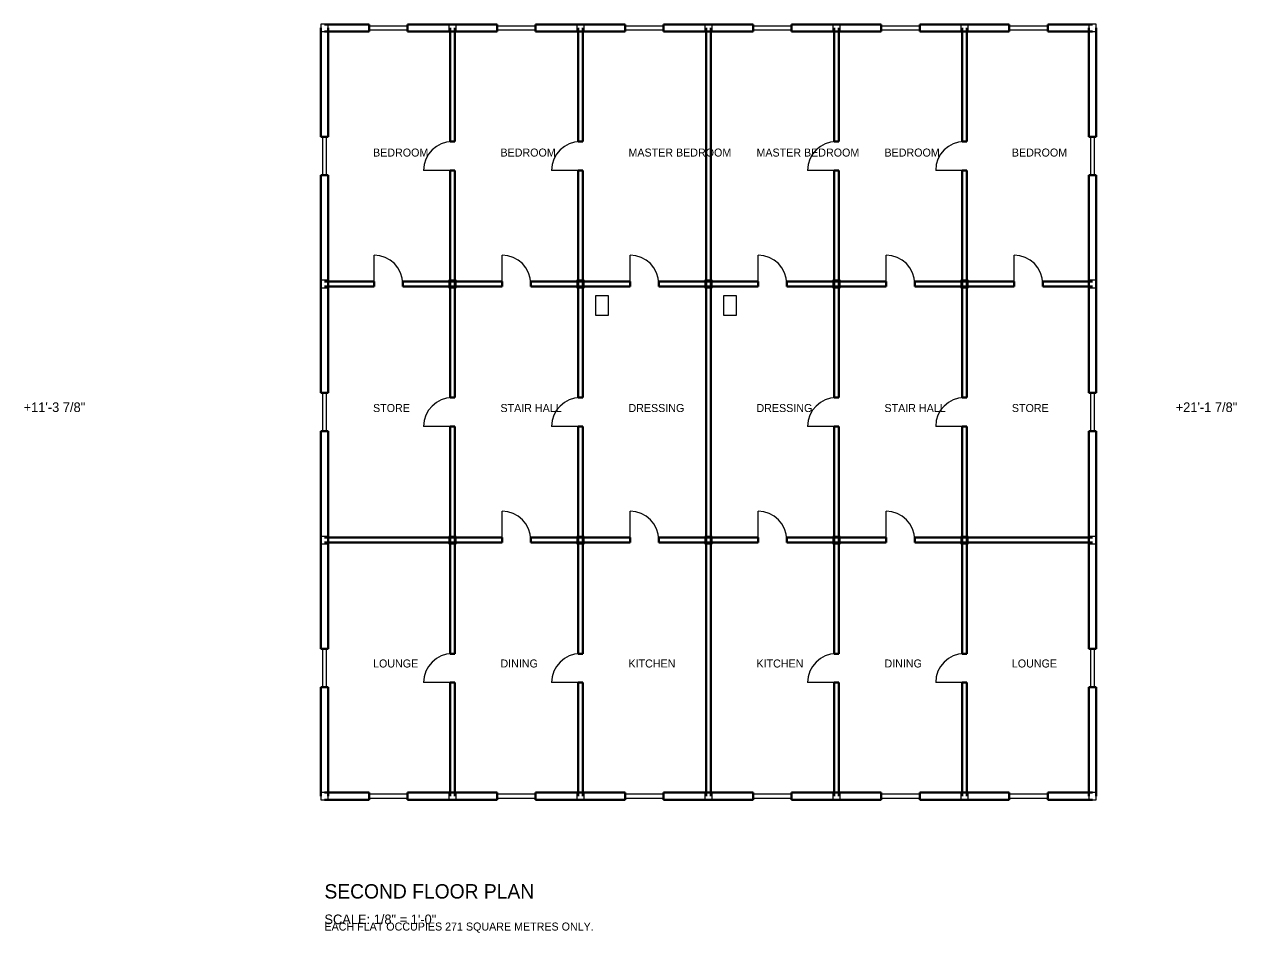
# Model space of a CAD drawing. Header units: inches. Extents: x -5 to 8278, y -168 to 949.
# Drawn here: x 2465 to 3957, y -168 to 949 of the extents above; entities that cross this region are included whole.
import ezdxf

# ---------------------------------------------------------------- set-up
doc = ezdxf.new("R2010")
doc.units = ezdxf.units.IN
for name, color, linetype in [('COLUMN', 5, 'CONTINUOUS'), ('DOOR', 3, 'CONTINUOUS'), ('SANITARY', 7, 'CONTINUOUS'), ('TEXT', 6, 'CONTINUOUS'), ('WALL', 4, 'CONTINUOUS'), ('WIND', 2, 'CONTINUOUS')]:
    doc.layers.add(name, color=color, linetype=linetype)

msp = doc.modelspace()

# ---------------------------------------------------------------- linework, layer by layer
at = {"layer": 'COLUMN'}
for points in [[(2830.1181, 940.3543), (2839.1732, 940.3543), (2839.1732, 949.4094), (2830.1181, 949.4094)], [(2987.5984, 940.3543), (2996.6535, 940.3543), (2996.6535, 949.4094), (2987.5984, 949.4094)], [(3145.0787, 940.3543), (3154.1339, 940.3543), (3154.1339, 949.4094), (3145.0787, 949.4094)], [(3302.5591, 940.3543), (3311.6142, 940.3543), (3311.6142, 949.4094), (3302.5591, 949.4094)], [(3460.0394, 940.3543), (3469.0945, 940.3543), (3469.0945, 949.4094), (3460.0394, 949.4094)], [(3617.5197, 940.3543), (3626.5748, 940.3543), (3626.5748, 949.4094), (3617.5197, 949.4094)], [(3775, 940.3543), (3784.0551, 940.3543), (3784.0551, 949.4094), (3775, 949.4094)], [(2830.1181, 625.3937), (2839.1732, 625.3937), (2839.1732, 634.4488), (2830.1181, 634.4488)], [(2987.5984, 625.3937), (2996.6535, 625.3937), (2996.6535, 634.4488), (2987.5984, 634.4488)], [(3145.0787, 625.3937), (3154.1339, 625.3937), (3154.1339, 634.4488), (3145.0787, 634.4488)], [(3302.5591, 625.3937), (3311.6142, 625.3937), (3311.6142, 634.4488), (3302.5591, 634.4488)], [(3460.0394, 625.3937), (3469.0945, 625.3937), (3469.0945, 634.4488), (3460.0394, 634.4488)], [(3617.5197, 625.3937), (3626.5748, 625.3937), (3626.5748, 634.4488), (3617.5197, 634.4488)], [(3775, 625.3937), (3784.0551, 625.3937), (3784.0551, 634.4488), (3775, 634.4488)], [(2830.1181, 310.4331), (2839.1732, 310.4331), (2839.1732, 319.4882), (2830.1181, 319.4882)], [(2987.5984, 310.4331), (2996.6535, 310.4331), (2996.6535, 319.4882), (2987.5984, 319.4882)], [(3145.0787, 310.4331), (3154.1339, 310.4331), (3154.1339, 319.4882), (3145.0787, 319.4882)], [(3302.5591, 310.4331), (3311.6142, 310.4331), (3311.6142, 319.4882), (3302.5591, 319.4882)], [(3460.0394, 310.4331), (3469.0945, 310.4331), (3469.0945, 319.4882), (3460.0394, 319.4882)], [(3617.5197, 310.4331), (3626.5748, 310.4331), (3626.5748, 319.4882), (3617.5197, 319.4882)], [(3775, 310.4331), (3784.0551, 310.4331), (3784.0551, 319.4882), (3775, 319.4882)], [(2830.1181, -4.5276), (2839.1732, -4.5276), (2839.1732, 4.5276), (2830.1181, 4.5276)], [(2987.5984, -4.5276), (2996.6535, -4.5276), (2996.6535, 4.5276), (2987.5984, 4.5276)], [(3145.0787, -4.5276), (3154.1339, -4.5276), (3154.1339, 4.5276), (3145.0787, 4.5276)], [(3302.5591, -4.5276), (3311.6142, -4.5276), (3311.6142, 4.5276), (3302.5591, 4.5276)], [(3460.0394, -4.5276), (3469.0945, -4.5276), (3469.0945, 4.5276), (3460.0394, 4.5276)], [(3617.5197, -4.5276), (3626.5748, -4.5276), (3626.5748, 4.5276), (3617.5197, 4.5276)], [(3775, -4.5276), (3784.0551, -4.5276), (3784.0551, 4.5276), (3775, 4.5276)]]:
    msp.add_lwpolyline(points, close=True, dxfattribs=at)
at = {"layer": 'DOOR'}
for p, q in [((2992.126, 769.685), (2956.6929, 769.685)), ((3149.6063, 769.685), (3114.1732, 769.685)), ((3464.5669, 769.685), (3429.1339, 769.685)), ((3622.0472, 769.685), (3586.6142, 769.685)), ((2895.6693, 629.9213), (2895.6693, 665.3543)), ((3053.1496, 629.9213), (3053.1496, 665.3543)), ((3210.6299, 629.9213), (3210.6299, 665.3543)), ((3368.1102, 629.9213), (3368.1102, 665.3543)), ((3525.5906, 629.9213), (3525.5906, 665.3543)), ((3683.0709, 629.9213), (3683.0709, 665.3543)), ((2992.126, 454.7244), (2956.6929, 454.7244)), ((3149.6063, 454.7244), (3114.1732, 454.7244)), ((3464.5669, 454.7244), (3429.1339, 454.7244)), ((3622.0472, 454.7244), (3586.6142, 454.7244)), ((3053.1496, 314.9606), (3053.1496, 350.3937)), ((3210.6299, 314.9606), (3210.6299, 350.3937)), ((3368.1102, 314.9606), (3368.1102, 350.3937)), ((3525.5906, 314.9606), (3525.5906, 350.3937)), ((2992.126, 139.7638), (2956.6929, 139.7638)), ((3149.6063, 139.7638), (3114.1732, 139.7638)), ((3464.5669, 139.7638), (3429.1339, 139.7638)), ((3622.0472, 139.7638), (3586.6142, 139.7638))]:
    msp.add_line(p, q, dxfattribs=at)
for centre, start, end in [((2992.126, 769.685), 90, 180), ((3149.6063, 769.685), 90, 180), ((3464.5669, 769.685), 90, 180), ((3622.0472, 769.685), 90, 180), ((2895.6693, 629.9213), 0, 90), ((3053.1496, 629.9213), 0, 90), ((3210.6299, 629.9213), 0, 90), ((3368.1102, 629.9213), 0, 90), ((3525.5906, 629.9213), 0, 90), ((3683.0709, 629.9213), 0, 90), ((2992.126, 454.7244), 90, 180), ((3149.6063, 454.7244), 90, 180), ((3464.5669, 454.7244), 90, 180), ((3622.0472, 454.7244), 90, 180), ((3053.1496, 314.9606), 0, 90), ((3210.6299, 314.9606), 0, 90), ((3368.1102, 314.9606), 0, 90), ((3525.5906, 314.9606), 0, 90), ((2992.126, 139.7638), 90, 180), ((3149.6063, 139.7638), 90, 180), ((3464.5669, 139.7638), 90, 180), ((3622.0472, 139.7638), 90, 180)]:
    msp.add_arc(centre, 35.4331, start, end, dxfattribs=at)
at = {"layer": 'SANITARY'}
for points in [[(3168.3071, 591.5354), (3184.0551, 591.5354), (3184.0551, 615.1575), (3168.3071, 615.1575)], [(3325.7874, 591.5354), (3341.5354, 591.5354), (3341.5354, 615.1575), (3325.7874, 615.1575)]]:
    msp.add_lwpolyline(points, close=True, dxfattribs=at)
at = {"layer": 'WALL', "lineweight": 50}
for p, q in [((2830.2165, 811.0236), (2830.2165, 944.8819)), ((2889.7638, 949.311), (2834.6457, 949.311)), ((2834.6457, 940.4528), (2889.7638, 940.4528)), ((2839.0748, 944.8819), (2839.0748, 811.0236)), ((2889.7638, 940.4528), (2889.7638, 949.311)), ((2992.126, 949.311), (2937.0079, 949.311)), ((2937.0079, 940.4528), (2937.0079, 949.311)), ((2937.0079, 940.4528), (2992.126, 940.4528)), ((2989.1732, 805.1181), (2989.1732, 944.8819)), ((3047.2441, 949.311), (2992.126, 949.311)), ((2992.126, 940.4528), (3047.2441, 940.4528)), ((2995.0787, 944.8819), (2995.0787, 805.1181)), ((3047.2441, 940.4528), (3047.2441, 949.311)), ((3149.6063, 949.311), (3094.4882, 949.311)), ((3094.4882, 940.4528), (3094.4882, 949.311)), ((3094.4882, 940.4528), (3149.6063, 940.4528)), ((3146.6535, 805.1181), (3146.6535, 944.8819)), ((3204.7244, 949.311), (3149.6063, 949.311)), ((3149.6063, 940.4528), (3204.7244, 940.4528)), ((3152.5591, 944.8819), (3152.5591, 805.1181)), ((3204.7244, 940.4528), (3204.7244, 949.311)), ((3307.0866, 949.311), (3251.9685, 949.311)), ((3251.9685, 940.4528), (3251.9685, 949.311)), ((3251.9685, 940.4528), (3307.0866, 940.4528)), ((3304.1339, 629.9213), (3304.1339, 944.8819)), ((3362.2047, 949.311), (3307.0866, 949.311)), ((3307.0866, 940.4528), (3362.2047, 940.4528)), ((3310.0394, 944.8819), (3310.0394, 629.9213)), ((3362.2047, 940.4528), (3362.2047, 949.311)), ((3464.5669, 949.311), (3409.4488, 949.311)), ((3409.4488, 940.4528), (3409.4488, 949.311)), ((3409.4488, 940.4528), (3464.5669, 940.4528)), ((3461.6142, 805.1181), (3461.6142, 944.8819)), ((3519.685, 949.311), (3464.5669, 949.311)), ((3464.5669, 940.4528), (3519.685, 940.4528)), ((3467.5197, 944.8819), (3467.5197, 805.1181)), ((3519.685, 940.4528), (3519.685, 949.311)), ((3622.0472, 949.311), (3566.9291, 949.311)), ((3566.9291, 940.4528), (3566.9291, 949.311)), ((3566.9291, 940.4528), (3622.0472, 940.4528)), ((3619.0945, 805.1181), (3619.0945, 944.8819)), ((3677.1654, 949.311), (3622.0472, 949.311)), ((3622.0472, 940.4528), (3677.1654, 940.4528)), ((3625, 944.8819), (3625, 805.1181)), ((3677.1654, 940.4528), (3677.1654, 949.311)), ((3779.5276, 949.311), (3724.4094, 949.311)), ((3724.4094, 940.4528), (3724.4094, 949.311)), ((3724.4094, 940.4528), (3779.5276, 940.4528)), ((3775.0984, 811.0236), (3775.0984, 944.8819)), ((3783.9567, 944.8819), (3783.9567, 811.0236)), ((2830.2165, 811.0236), (2839.0748, 811.0236)), ((3775.0984, 811.0236), (3783.9567, 811.0236)), ((2989.1732, 805.1181), (2995.0787, 805.1181)), ((3146.6535, 805.1181), (3152.5591, 805.1181)), ((3461.6142, 805.1181), (3467.5197, 805.1181)), ((3619.0945, 805.1181), (3625, 805.1181)), ((2830.2165, 629.9213), (2830.2165, 763.7795)), ((2830.2165, 763.7795), (2839.0748, 763.7795)), ((2839.0748, 763.7795), (2839.0748, 629.9213)), ((2989.1732, 629.9213), (2989.1732, 769.685)), ((2989.1732, 769.685), (2995.0787, 769.685)), ((2995.0787, 769.685), (2995.0787, 629.9213)), ((3146.6535, 629.9213), (3146.6535, 769.685)), ((3146.6535, 769.685), (3152.5591, 769.685)), ((3152.5591, 769.685), (3152.5591, 629.9213)), ((3461.6142, 629.9213), (3461.6142, 769.685)), ((3461.6142, 769.685), (3467.5197, 769.685)), ((3467.5197, 769.685), (3467.5197, 629.9213)), ((3619.0945, 629.9213), (3619.0945, 769.685)), ((3619.0945, 769.685), (3625, 769.685)), ((3625, 769.685), (3625, 629.9213)), ((3775.0984, 629.9213), (3775.0984, 763.7795)), ((3775.0984, 763.7795), (3783.9567, 763.7795)), ((3783.9567, 763.7795), (3783.9567, 629.9213)), ((2830.2165, 496.063), (2830.2165, 629.9213)), ((2895.6693, 632.874), (2834.6457, 632.874)), ((2834.6457, 626.9685), (2895.6693, 626.9685)), ((2839.0748, 629.9213), (2839.0748, 496.063)), ((2895.6693, 626.9685), (2895.6693, 632.874)), ((2992.126, 632.874), (2931.1024, 632.874)), ((2931.1024, 626.9685), (2931.1024, 632.874)), ((2931.1024, 626.9685), (2992.126, 626.9685)), ((2989.1732, 490.1575), (2989.1732, 629.9213)), ((3053.1496, 632.874), (2992.126, 632.874)), ((2992.126, 626.9685), (3053.1496, 626.9685)), ((2995.0787, 629.9213), (2995.0787, 490.1575)), ((3053.1496, 626.9685), (3053.1496, 632.874)), ((3149.6063, 632.874), (3088.5827, 632.874)), ((3088.5827, 626.9685), (3088.5827, 632.874)), ((3088.5827, 626.9685), (3149.6063, 626.9685)), ((3146.6535, 490.1575), (3146.6535, 629.9213)), ((3210.6299, 632.874), (3149.6063, 632.874)), ((3149.6063, 626.9685), (3210.6299, 626.9685)), ((3152.5591, 629.9213), (3152.5591, 490.1575)), ((3210.6299, 626.9685), (3210.6299, 632.874)), ((3307.0866, 632.874), (3246.063, 632.874)), ((3246.063, 626.9685), (3246.063, 632.874)), ((3246.063, 626.9685), (3307.0866, 626.9685)), ((3304.1339, 314.9606), (3304.1339, 629.9213)), ((3368.1102, 632.874), (3307.0866, 632.874)), ((3307.0866, 626.9685), (3368.1102, 626.9685)), ((3310.0394, 629.9213), (3310.0394, 314.9606)), ((3368.1102, 626.9685), (3368.1102, 632.874)), ((3464.5669, 632.874), (3403.5433, 632.874)), ((3403.5433, 626.9685), (3403.5433, 632.874)), ((3403.5433, 626.9685), (3464.5669, 626.9685)), ((3461.6142, 490.1575), (3461.6142, 629.9213)), ((3525.5906, 632.874), (3464.5669, 632.874)), ((3464.5669, 626.9685), (3525.5906, 626.9685)), ((3467.5197, 629.9213), (3467.5197, 490.1575)), ((3525.5906, 626.9685), (3525.5906, 632.874)), ((3622.0472, 632.874), (3561.0236, 632.874)), ((3561.0236, 626.9685), (3561.0236, 632.874)), ((3561.0236, 626.9685), (3622.0472, 626.9685)), ((3619.0945, 490.1575), (3619.0945, 629.9213)), ((3683.0709, 632.874), (3622.0472, 632.874)), ((3622.0472, 626.9685), (3683.0709, 626.9685)), ((3625, 629.9213), (3625, 490.1575)), ((3683.0709, 626.9685), (3683.0709, 632.874)), ((3779.5276, 632.874), (3718.5039, 632.874)), ((3718.5039, 626.9685), (3718.5039, 632.874)), ((3718.5039, 626.9685), (3779.5276, 626.9685)), ((3775.0984, 496.063), (3775.0984, 629.9213)), ((3783.9567, 629.9213), (3783.9567, 496.063)), ((2830.2165, 496.063), (2839.0748, 496.063)), ((3775.0984, 496.063), (3783.9567, 496.063)), ((2989.1732, 490.1575), (2995.0787, 490.1575)), ((3146.6535, 490.1575), (3152.5591, 490.1575)), ((3461.6142, 490.1575), (3467.5197, 490.1575)), ((3619.0945, 490.1575), (3625, 490.1575)), ((2830.2165, 314.9606), (2830.2165, 448.8189)), ((2830.2165, 448.8189), (2839.0748, 448.8189)), ((2839.0748, 448.8189), (2839.0748, 314.9606)), ((2989.1732, 314.9606), (2989.1732, 454.7244)), ((2989.1732, 454.7244), (2995.0787, 454.7244)), ((2995.0787, 454.7244), (2995.0787, 314.9606)), ((3146.6535, 314.9606), (3146.6535, 454.7244)), ((3146.6535, 454.7244), (3152.5591, 454.7244)), ((3152.5591, 454.7244), (3152.5591, 314.9606)), ((3461.6142, 314.9606), (3461.6142, 454.7244)), ((3461.6142, 454.7244), (3467.5197, 454.7244)), ((3467.5197, 454.7244), (3467.5197, 314.9606)), ((3619.0945, 314.9606), (3619.0945, 454.7244)), ((3619.0945, 454.7244), (3625, 454.7244)), ((3625, 454.7244), (3625, 314.9606)), ((3775.0984, 314.9606), (3775.0984, 448.8189)), ((3775.0984, 448.8189), (3783.9567, 448.8189)), ((3783.9567, 448.8189), (3783.9567, 314.9606)), ((2830.2165, 181.1024), (2830.2165, 314.9606)), ((2992.126, 317.9134), (2834.6457, 317.9134)), ((2839.0748, 314.9606), (2839.0748, 181.1024)), ((2989.1732, 175.1969), (2989.1732, 314.9606)), ((3053.1496, 317.9134), (2992.126, 317.9134)), ((2995.0787, 314.9606), (2995.0787, 175.1969)), ((3053.1496, 312.0079), (3053.1496, 317.9134)), ((3149.6063, 317.9134), (3088.5827, 317.9134)), ((3088.5827, 312.0079), (3088.5827, 317.9134)), ((3146.6535, 175.1969), (3146.6535, 314.9606)), ((3210.6299, 317.9134), (3149.6063, 317.9134)), ((3152.5591, 314.9606), (3152.5591, 175.1969)), ((3210.6299, 312.0079), (3210.6299, 317.9134)), ((3307.0866, 317.9134), (3246.063, 317.9134)), ((3246.063, 312.0079), (3246.063, 317.9134)), ((3304.1339, 0), (3304.1339, 314.9606)), ((3368.1102, 317.9134), (3307.0866, 317.9134)), ((3310.0394, 314.9606), (3310.0394, 0)), ((3368.1102, 312.0079), (3368.1102, 317.9134)), ((3464.5669, 317.9134), (3403.5433, 317.9134)), ((3403.5433, 312.0079), (3403.5433, 317.9134)), ((3461.6142, 175.1969), (3461.6142, 314.9606)), ((3525.5906, 317.9134), (3464.5669, 317.9134)), ((3467.5197, 314.9606), (3467.5197, 175.1969)), ((3525.5906, 312.0079), (3525.5906, 317.9134)), ((3622.0472, 317.9134), (3561.0236, 317.9134)), ((3561.0236, 312.0079), (3561.0236, 317.9134)), ((3619.0945, 175.1969), (3619.0945, 314.9606)), ((3779.5276, 317.9134), (3622.0472, 317.9134)), ((3625, 314.9606), (3625, 175.1969)), ((3775.0984, 181.1024), (3775.0984, 314.9606)), ((3783.9567, 314.9606), (3783.9567, 181.1024)), ((2834.6457, 312.0079), (2992.126, 312.0079)), ((2992.126, 312.0079), (3053.1496, 312.0079)), ((3088.5827, 312.0079), (3149.6063, 312.0079)), ((3149.6063, 312.0079), (3210.6299, 312.0079)), ((3246.063, 312.0079), (3307.0866, 312.0079)), ((3307.0866, 312.0079), (3368.1102, 312.0079)), ((3403.5433, 312.0079), (3464.5669, 312.0079)), ((3464.5669, 312.0079), (3525.5906, 312.0079)), ((3561.0236, 312.0079), (3622.0472, 312.0079)), ((3622.0472, 312.0079), (3779.5276, 312.0079)), ((2830.2165, 181.1024), (2839.0748, 181.1024)), ((3775.0984, 181.1024), (3783.9567, 181.1024)), ((2989.1732, 175.1969), (2995.0787, 175.1969)), ((3146.6535, 175.1969), (3152.5591, 175.1969)), ((3461.6142, 175.1969), (3467.5197, 175.1969)), ((3619.0945, 175.1969), (3625, 175.1969)), ((2989.1732, 0), (2989.1732, 139.7638)), ((2989.1732, 139.7638), (2995.0787, 139.7638)), ((2995.0787, 139.7638), (2995.0787, 0)), ((3146.6535, 0), (3146.6535, 139.7638)), ((3146.6535, 139.7638), (3152.5591, 139.7638)), ((3152.5591, 139.7638), (3152.5591, 0)), ((3461.6142, 0), (3461.6142, 139.7638)), ((3461.6142, 139.7638), (3467.5197, 139.7638)), ((3467.5197, 139.7638), (3467.5197, 0)), ((3619.0945, 0), (3619.0945, 139.7638)), ((3619.0945, 139.7638), (3625, 139.7638)), ((3625, 139.7638), (3625, 0)), ((2830.2165, 0), (2830.2165, 133.8583)), ((2830.2165, 133.8583), (2839.0748, 133.8583)), ((2839.0748, 133.8583), (2839.0748, 0)), ((3775.0984, 0), (3775.0984, 133.8583)), ((3775.0984, 133.8583), (3783.9567, 133.8583)), ((3783.9567, 133.8583), (3783.9567, 0)), ((2889.7638, 4.4291), (2834.6457, 4.4291)), ((2889.7638, -4.4291), (2889.7638, 4.4291)), ((2992.126, 4.4291), (2937.0079, 4.4291)), ((2937.0079, -4.4291), (2937.0079, 4.4291)), ((3047.2441, 4.4291), (2992.126, 4.4291)), ((3047.2441, -4.4291), (3047.2441, 4.4291)), ((3149.6063, 4.4291), (3094.4882, 4.4291)), ((3094.4882, -4.4291), (3094.4882, 4.4291)), ((3204.7244, 4.4291), (3149.6063, 4.4291)), ((3204.7244, -4.4291), (3204.7244, 4.4291)), ((3307.0866, 4.4291), (3251.9685, 4.4291)), ((3251.9685, -4.4291), (3251.9685, 4.4291)), ((3362.2047, 4.4291), (3307.0866, 4.4291)), ((3362.2047, -4.4291), (3362.2047, 4.4291)), ((3464.5669, 4.4291), (3409.4488, 4.4291)), ((3409.4488, -4.4291), (3409.4488, 4.4291)), ((3519.685, 4.4291), (3464.5669, 4.4291)), ((3519.685, -4.4291), (3519.685, 4.4291)), ((3622.0472, 4.4291), (3566.9291, 4.4291)), ((3566.9291, -4.4291), (3566.9291, 4.4291)), ((3677.1654, 4.4291), (3622.0472, 4.4291)), ((3677.1654, -4.4291), (3677.1654, 4.4291)), ((3779.5276, 4.4291), (3724.4094, 4.4291)), ((3724.4094, -4.4291), (3724.4094, 4.4291)), ((2834.6457, -4.4291), (2889.7638, -4.4291)), ((2937.0079, -4.4291), (2992.126, -4.4291)), ((2992.126, -4.4291), (3047.2441, -4.4291)), ((3094.4882, -4.4291), (3149.6063, -4.4291)), ((3149.6063, -4.4291), (3204.7244, -4.4291)), ((3251.9685, -4.4291), (3307.0866, -4.4291)), ((3307.0866, -4.4291), (3362.2047, -4.4291)), ((3409.4488, -4.4291), (3464.5669, -4.4291)), ((3464.5669, -4.4291), (3519.685, -4.4291)), ((3566.9291, -4.4291), (3622.0472, -4.4291)), ((3622.0472, -4.4291), (3677.1654, -4.4291)), ((3724.4094, -4.4291), (3779.5276, -4.4291))]:
    msp.add_line(p, q, dxfattribs=at)
at = {"layer": 'WIND'}
for points in [[(2889.7638, 942.5197), (2937.0079, 942.5197), (2937.0079, 947.2441), (2889.7638, 947.2441)], [(3047.2441, 942.5197), (3094.4882, 942.5197), (3094.4882, 947.2441), (3047.2441, 947.2441)], [(3204.7244, 942.5197), (3251.9685, 942.5197), (3251.9685, 947.2441), (3204.7244, 947.2441)], [(3362.2047, 942.5197), (3409.4488, 942.5197), (3409.4488, 947.2441), (3362.2047, 947.2441)], [(3519.685, 942.5197), (3566.9291, 942.5197), (3566.9291, 947.2441), (3519.685, 947.2441)], [(3677.1654, 942.5197), (3724.4094, 942.5197), (3724.4094, 947.2441), (3677.1654, 947.2441)], [(2832.2835, 763.7795), (2837.0079, 763.7795), (2837.0079, 811.0236), (2832.2835, 811.0236)], [(3777.1654, 763.7795), (3781.8898, 763.7795), (3781.8898, 811.0236), (3777.1654, 811.0236)], [(2832.2835, 448.8189), (2837.0079, 448.8189), (2837.0079, 496.063), (2832.2835, 496.063)], [(3777.1654, 448.8189), (3781.8898, 448.8189), (3781.8898, 496.063), (3777.1654, 496.063)], [(2832.2835, 133.8583), (2837.0079, 133.8583), (2837.0079, 181.1024), (2832.2835, 181.1024)], [(3777.1654, 133.8583), (3781.8898, 133.8583), (3781.8898, 181.1024), (3777.1654, 181.1024)], [(2889.7638, -2.3622), (2937.0079, -2.3622), (2937.0079, 2.3622), (2889.7638, 2.3622)], [(3047.2441, -2.3622), (3094.4882, -2.3622), (3094.4882, 2.3622), (3047.2441, 2.3622)], [(3204.7244, -2.3622), (3251.9685, -2.3622), (3251.9685, 2.3622), (3204.7244, 2.3622)], [(3362.2047, -2.3622), (3409.4488, -2.3622), (3409.4488, 2.3622), (3362.2047, 2.3622)], [(3519.685, -2.3622), (3566.9291, -2.3622), (3566.9291, 2.3622), (3519.685, 2.3622)], [(3677.1654, -2.3622), (3724.4094, -2.3622), (3724.4094, 2.3622), (3677.1654, 2.3622)]]:
    msp.add_lwpolyline(points, close=True, dxfattribs=at)

# ---------------------------------------------------------------- texts
at = {"layer": 'TEXT'}
for s, height, p in [('BEDROOM', 9.8425, (2894.439, 786.6634)), ('BEDROOM', 9.8425, (3051.1811, 786.6634)), ('MASTER BEDROOM', 9.8425, (3208.6614, 786.6634)), ('MASTER BEDROOM', 9.8425, (3366.1417, 786.6634)), ('BEDROOM', 9.8425, (3523.622, 786.6634)), ('BEDROOM', 9.8425, (3680.3642, 786.6634)), ('+11\'-3 7/8"', 11.811, (2464.5669, 472.4409)), ('STORE', 9.8425, (2894.439, 472.4409)), ('STAIR HALL', 9.8425, (3051.1811, 472.4409)), ('DRESSING', 9.8425, (3208.6614, 472.4409)), ('DRESSING', 9.8425, (3366.1417, 472.4409)), ('STAIR HALL', 9.8425, (3523.622, 472.4409)), ('STORE', 9.8425, (3680.3642, 472.4409)), ('+21\'-1 7/8"', 11.811, (3881.8898, 472.4409)), ('LOUNGE', 9.8425, (2894.439, 158.2185)), ('DINING', 9.8425, (3051.1811, 158.2185)), ('KITCHEN', 9.8425, (3208.6614, 158.2185)), ('KITCHEN', 9.8425, (3366.1417, 158.2185)), ('DINING', 9.8425, (3523.622, 158.2185)), ('LOUNGE', 9.8425, (3680.3642, 158.2185)), ('SECOND FLOOR PLAN', 17.7165, (2834.6457, -125.9843)), ('SCALE: 1/8" = 1\'-0"', 11.811, (2834.6457, -157.4803)), ('EACH FLAT OCCUPIES 271 SQUARE METRES ONLY.', 9.8425, (2834.6457, -165.3543))]:
    msp.add_text(s, height=height, dxfattribs=at).set_placement(p)

doc.saveas('drawing.dxf')
